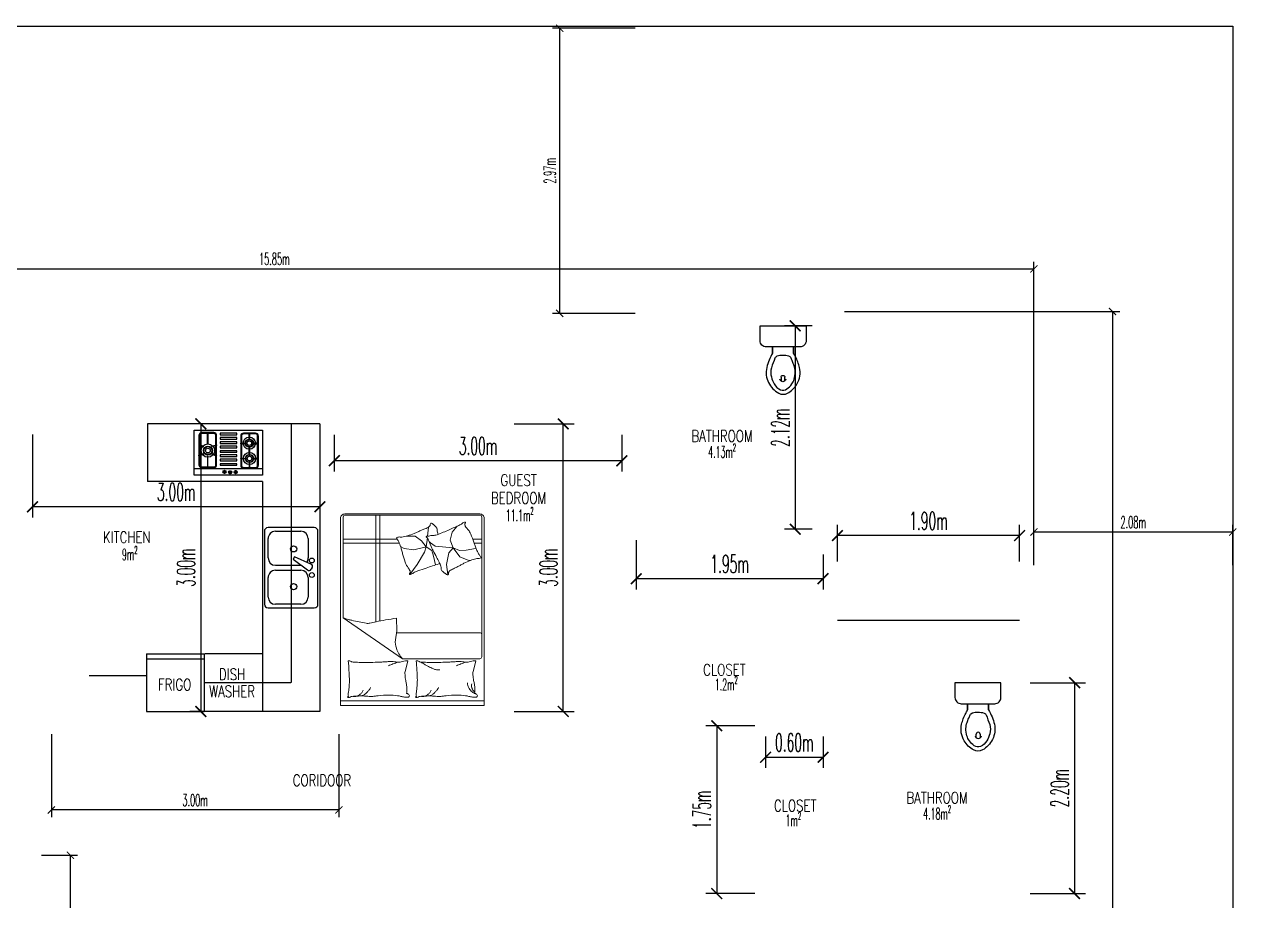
# Model space of a CAD drawing. Header units: metres. Extents: x 2200 to 70418, y 2356 to 27441.
# Drawn here: x 57767 to 70418, y 18297 to 27441 of the extents above; entities that cross this region are included whole.
import ezdxf

# ---------------------------------------------------------------- set-up
doc = ezdxf.new("R2010")
doc.units = ezdxf.units.M
doc.header["$LTSCALE"] = 0.5
doc.linetypes.add('HIDDEN2', pattern=[4.7625, 3.175, -1.5875])
doc.layers.get('Defpoints').update_dxf_attribs({"color": 140})
for name, color, linetype, lineweight in [('A-Appl', 11, 'Continuous', 25), ('G-Anno-Dims', 151, 'Continuous', 25), ('I-Furn', 30, 'Continuous', 18), ('P-Fixt', 131, 'Continuous', 25)]:
    doc.layers.add(name, color=color, linetype=linetype, lineweight=lineweight)
doc.layers.add('A-SKETCH', color=7, linetype='Continuous')
doc.styles.add('Annotative', font='romans.shx', dxfattribs={"width": 0.5})
doc.styles.add('Arch-Dim', font='romans.shx', dxfattribs={"width": 0.5})
doc.dimstyles.new('Annotative m', dxfattribs={"dimscale": 100, "dimtxt": 2.5, "dimasz": 1.5, "dimexe": 1.5, "dimexo": 1.5, "dimgap": 0.8, "dimtad": 1, "dimlfac": 0.001, "dimzin": 3, "dimdsep": 46, "dimtxsty": 'Arch-Dim', "dimblk": 'ARCHTICK', "dimcen": 2.5, "dimazin": 2, "dimtfac": 0.75, "dimtix": 1, "dimtmove": 2, "dimatfit": 3, "dimfxl": 1, "dimtolj": 1, "dimtzin": 0, "dimarcsym": 0})

# ---------------------------------------------------------------- blocks, each defined once
blk = doc.blocks.new('_ArchTick')
at = {"color": 0, "linetype": 'ByBlock', "const_width": 0.15}
blk.add_lwpolyline([(-0.5, -0.5), (0.5, 0.5)], dxfattribs=at)
blk = doc.blocks.new('*D253')
at = {"layer": 'Defpoints', "color": 0, "transparency": 16777216}
for p in [(57873, 18772), (58248, 18772), (57852, 13522)]:
    blk.add_point(p, dxfattribs=at)
at = {"layer": 'G-Anno-Dims', "color": 0, "lineweight": -2, "transparency": 16777216}
for p, q in [((57948, 18772), (58323, 18772)), ((58248, 13522), (58248, 18772)), ((57927, 13522), (58323, 13522))]:
    blk.add_line(p, q, dxfattribs=at)
at = {"layer": 'G-Anno-Dims', "color": 0, "lineweight": -2, "transparency": 16777216, "xscale": 75, "yscale": 75, "zscale": 75}
for p, rotation in [((58248, 18772), 90), ((58248, 13522), 270)]:
    blk.add_blockref('_ArchTick', p, dxfattribs=dict(at, rotation=rotation))
at = {"layer": 'G-Anno-Dims', "color": 0, "transparency": 16777216, "insert": (58145, 16147), "char_height": 125, "attachment_point": 5, "rotation": 90, "style": 'Arch-Dim'}
blk.add_mtext('\\A1;5.25m', dxfattribs=at)
blk = doc.blocks.new('$plan$00000379')
at = {"layer": 'P-Fixt'}
for p, q in [((-575, 18), (-536, 18)), ((-572, 18), (-572, 18)), ((-536, -22), (-576, -21))]:
    blk.add_line(p, q, dxfattribs=at)
for points in [[(-285, -110, -0.082371), (-434, -171, -0.174047), (-592, -152, -0.152847), (-702, -46, -0.25487), (-702, 46, -0.135193), (-607, 144, -0.19268), (-434, 171, -0.066715), (-320, 128, 0.008412), (-285, 110), (-220, 110), (-220, -110)], [(-307, -1, -0.073764), (-317, -64, -0.219411), (-337, -85, -0.018016), (-436, -122, -0.163008), (-533, -122, -0.084559), (-606, -92, -0.185519), (-666, -26, -0.252786), (-658, 39, -0.083694), (-606, 90, -0.078323), (-556, 115, -0.086951), (-477, 126, -0.071278), (-416, 114, -0.021719), (-371, 97, 0.016169), (-337, 83, -0.158768), (-324, 73, -0.168814), (-308, 12)]]:
    blk.add_lwpolyline(points, format="xyb", close=True, dxfattribs=at)
for points in [[(-155, 240, 0.414214), (-220, 175, 0.414214)], [(-220, -175, 0.414214), (-155, -240, 0.414214)]]:
    blk.add_lwpolyline(points, format="xyb", dxfattribs=at)
for points in [[(-220, 175), (-220, -175)], [(0, 240), (-155, 240)], [(0, -240), (0, 240)], [(-220, 110), (-285, 110)], [(-285, -110), (-220, -110)], [(-155, -240), (0, -240)]]:
    blk.add_lwpolyline(points, dxfattribs=at)
for centre, radius, start, end in [((-549, -3), 33.2, 100.0495, 259.9505), ((-536, -2), 20, 270, 90)]:
    blk.add_arc(centre, radius, start, end, dxfattribs=at)
blk = doc.blocks.new('P15SNK10')
at = {"layer": 'A-Appl', "linetype": 'ByBlock'}
for p, q in [((0, 381), (0, -381)), ((521, 419), (38, 419)), ((178, 381), (444, 381)), ((559, -381), (559, 381)), ((102, 102), (102, 305)), ((521, 305), (521, 102)), ((60, -3), (70, 15)), ((259, -91), (108, 22)), ((444, 25), (178, 25)), ((73, -39), (246, -113)), ((102, -305), (102, -102)), ((179, -25), (444, -25)), ((246, -113), (259, -91)), ((521, -102), (521, -305)), ((38, -419), (521, -419)), ((444, -381), (178, -381))]:
    blk.add_line(p, q, dxfattribs=at)
for centre, radius in [((254, 197), 31.8), ((64, 76), 25.4), ((64, -76), 25.4), ((254, -197), 31.8)]:
    blk.add_circle(centre, radius, dxfattribs=at)
for centre, radius, start, end in [((38, 381), 38.1, 90, 180), ((178, 305), 76.2, 90, 180), ((444, 305), 76.2, 0, 90), ((521, 381), 38.1, 0, 90), ((92, 3), 25.4, 50.5377, 150), ((178, 102), 76.2, 180, 270), ((444, 102), 76.2, 270, 0), ((82, -15), 25.4, 150, 249.4623), ((178, -102), 76.2, 146.607, 180), ((444, -102), 76.2, 0, 90), ((178, -305), 76.2, 180, 270), ((444, -305), 76.2, 270, 0), ((38, -381), 38.1, 180, 270), ((521, -381), 38.1, 270, 0)]:
    blk.add_arc(centre, radius, start, end, dxfattribs=at)
blk = doc.blocks.new('A$C08ED3F01')
at = {"layer": 'I-Furn'}
for p, q in [((11, 1948), (1511, 1948)), ((36, 1491), (36, 32)), ((864, 1511), (56, 1511)), ((864, 1511), (1482, 1084)), ((56, 1239), (926, 1239)), ((1101, 12), (1101, 1116)), ((1141, 12), (1141, 1124)), ((1482, 32), (1482, 1084)), ((405, 529), (380, 407)), ((392, 632), (405, 529)), ((539, 441), (519, 530)), ((709, 528), (634, 397)), ((788, 632), (709, 528)), ((171, 486), (147, 482)), ((266, 448), (171, 486)), ((268, 382), (199, 379)), ((335, 355), (266, 448)), ((335, 355), (268, 382)), ((380, 407), (335, 355)), ((559, 383), (539, 441)), ((616, 342), (559, 383)), ((634, 397), (616, 342)), ((115, 304), (36, 304)), ((130, 264), (36, 264)), ((101, 362), (98, 355)), ((199, 379), (101, 362)), ((335, 355), (521, 336)), ((335, 355), (366, 272)), ((366, 272), (345, 190)), ((521, 336), (570, 300)), ((570, 300), (583, 291)), ((616, 342), (604, 248)), ((616, 342), (745, 374)), ((616, 342), (665, 279)), ((665, 279), (731, 231)), ((745, 374), (847, 360)), ((847, 360), (883, 340)), ((1482, 304), (897, 304)), ((1482, 264), (919, 264)), ((345, 190), (292, 127)), ((602, 233), (591, 139)), ((731, 231), (824, 231)), ((56, 12), (1462, 12))]:
    blk.add_line(p, q, dxfattribs=at)
for points in [[(11, 45), (11, 2000), (1511, 2000), (1511, 45, -0.414214), (1466, 0), (56, 0, -0.414214)], [(69, 417, 0.101392), (50, 441, -0.223768), (44, 454, -0.25558), (47, 459, -0.081563), (62, 465, -0.071805), (79, 466, 0.069985), (97, 468, 0.03546), (155, 485, 0.029432), (222, 515, 0.001554), (254, 532, -0.00152), (287, 549, -0.004735), (321, 567, 0.00382), (363, 588, 0.296001), (383, 622, -0.649774), (403, 633, -0.02319), (408, 628, 0.0288), (412, 625, 0.005727), (419, 620, -0.004358), (428, 613, -0.027528), (447, 597, -0.046214), (456, 586, -0.194121), (460, 570, 0.133719), (463, 546, 0.011505), (482, 504, 0.008882), (508, 450, 0.012426), (545, 382, -0.033612), (558, 356), (581, 299), (599, 256, 0.224341), (613, 243, -0.722772), (613, 234, -0.103513), (610, 233, 0.053465), (602, 233, 0.030109), (579, 228, -0.031436), (557, 224, -0.05324), (542, 224, 0.05518), (527, 223, 0.056271), (502, 217, 0.0108), (376, 165, 0.00456), (292, 127, 0.01125), (258, 111, 0.069394), (240, 98, -0.079756), (224, 88, -0.106399), (209, 85, -0.328642), (205, 88, -0.299547), (207, 94, 0.189917), (212, 104, 0.033518), (212, 114, 0.075627), (211, 118, 0.053489), (208, 126, 0.017838), (194, 147, 0.038394), (175, 170, -0.059529), (163, 185, -0.035943), (151, 210, -0.011245), (119, 295, -0.006203), (105, 333, 0.010783), (98, 355, 0.019485), (92, 368, 0.005062)]]:
    blk.add_lwpolyline(points, format="xyb", close=True, dxfattribs=at)
for points in [[(112, 1873, -0.263368), (84, 1892, -0.494818), (93, 1911, -0.049225), (110, 1912, -0.036831), (134, 1911, -0.031893), (172, 1903, 0.035782), (206, 1896, 0.032941), (296, 1890, 0.026564), (407, 1896, 0.017905), (444, 1901, -0.033397), (465, 1903, -0.03204), (502, 1903, 0.018442), (566, 1899, 0.010837), (631, 1900, 0.014624), (679, 1903, 0.111249), (701, 1911, -0.153708), (718, 1914, -0.076444), (726, 1913, -0.215512), (727, 1911, -0.585858), (725, 1908, 0.363489), (720, 1905, 0.191716), (720, 1894, -0.129675), (722, 1877, -0.01735), (719, 1860, 0.019326), (716, 1845, 0.018818), (710, 1777, 0.021828), (709, 1717, 0.006204), (710, 1684, 0.001963), (716, 1577, 0.028341), (720, 1541, -0.117014), (720, 1532, -0.36606), (719, 1531, -0.03973), (705, 1534, -0.048309), (691, 1539, 0.062981), (681, 1543, 0.04058), (657, 1546, 0.014345), (590, 1549, 0.005484), (465, 1548, 0.007153), (369, 1545, 0.008762), (326, 1542, -0.008153), (281, 1539, -0.06251), (223, 1544, 0.078669), (178, 1546, 0.047825), (155, 1541, -0.034494), (125, 1534, -0.023571), (99, 1531, -0.510228), (98, 1532), (106, 1562), (127, 1644, 0.073041), (129, 1664, 0.023305), (123, 1725, 0.018299), (119, 1748, -0.01097), (111, 1786, -0.042281), (108, 1820, -0.027201), (111, 1874)], [(585, 1899, 0.027842), (562, 1889, 0.048685), (549, 1881, 0.023666), (521, 1856, 0.031223), (502, 1836, 0.046801), (497, 1828, 0.023191), (489, 1811)], [(667, 1905, 0.088153), (633, 1902, 0.088153), (602, 1886, 0.077547), (580, 1865, 0.077547), (566, 1838)], [(821, 1873, -0.263368), (793, 1892, -0.494818), (802, 1911, -0.049225), (820, 1912, -0.036831), (843, 1911, -0.031893), (881, 1903, 0.035782), (915, 1896, 0.032941), (1005, 1890, 0.026564), (1116, 1896, 0.017905), (1154, 1901, -0.033397), (1174, 1903, -0.03204), (1211, 1903, 0.018442), (1275, 1899, 0.010837), (1340, 1900, 0.014624), (1388, 1903, 0.111249), (1410, 1911, -0.153708), (1427, 1914, -0.076444), (1435, 1913, -0.215512), (1437, 1911, -0.585858), (1434, 1908, 0.363489), (1429, 1905, 0.191716), (1429, 1894, -0.129675), (1431, 1877, -0.01735), (1428, 1860, 0.019326), (1425, 1845, 0.018818), (1419, 1777, 0.021828), (1418, 1717, 0.006204), (1419, 1684, 0.001963), (1425, 1577, 0.028341), (1430, 1541, -0.117014), (1429, 1532, -0.36606), (1428, 1531, -0.03973), (1414, 1534, -0.048309), (1400, 1539, 0.062981), (1390, 1543, 0.04058), (1366, 1546, 0.014345), (1300, 1549, 0.005484), (1174, 1548, 0.007153), (1078, 1545, 0.008762), (1035, 1542, -0.008153), (990, 1539, -0.06251), (933, 1544, 0.078669), (887, 1546, 0.047825), (865, 1541, -0.034494), (834, 1534, -0.023571), (809, 1531, -0.510228), (808, 1532), (815, 1562), (836, 1644, 0.073041), (838, 1664, 0.023305), (832, 1725, 0.018299), (828, 1748, -0.01097), (821, 1786, -0.042281), (818, 1820, -0.027201), (821, 1874)], [(1295, 1899, 0.027842), (1271, 1889, 0.048685), (1258, 1881, 0.023666), (1230, 1856, 0.031223), (1211, 1836, 0.046801), (1206, 1828, 0.023191), (1198, 1811)], [(1377, 1905, 0.088153), (1342, 1902, 0.088153), (1311, 1886, 0.077547), (1289, 1865, 0.077547), (1275, 1838)], [(110, 1857, -0.05369), (124, 1844, -0.070312), (132, 1832, -0.015448), (136, 1823, -0.013244), (140, 1813, -0.082127), (143, 1795, -0.064164), (140, 1772)], [(111, 1873, -0.077379), (146, 1848, -0.077379), (172, 1813, -0.047525), (182, 1789, -0.047525), (187, 1762)], [(202, 1546, 0.009729), (229, 1555, 0.009729), (256, 1565, 0.007971), (278, 1574, 0.007971), (299, 1584)], [(671, 1545, 0.016108), (632, 1571, 0.024599), (605, 1586, 0.009477), (556, 1609, 0.015937), (527, 1622, 0.072521), (510, 1625, 0.033339), (474, 1625)], [(911, 1546, 0.009729), (938, 1555, 0.009729), (965, 1565, 0.007971), (987, 1574, 0.007971), (1009, 1584)], [(864, 1511, -0.085272), (927, 1401, -0.124044), (937, 1314), (923, 1218), (925, 1088)], [(925, 1088, 0.007867), (1042, 1106, 0.009508), (1139, 1124, 0.006616), (1204, 1138, -0.023828), (1222, 1142, -0.080713), (1241, 1141, -0.009591), (1393, 1109, -0.013133), (1427, 1101, -0.007859), (1482, 1084)], [(475, 520, 0.025626), (486, 522, 0.0108), (615, 564, 0.00456), (703, 595, 0.01125), (738, 609, 0.069394), (757, 620, -0.079756), (773, 629, -0.106399), (788, 632, -0.328642), (792, 628, -0.299547), (790, 622, 0.189917), (784, 613, 0.033518), (783, 603, 0.075627), (784, 598, 0.053489), (787, 590, 0.017838), (799, 568, 0.038394), (816, 544, -0.059529), (826, 528, -0.035943), (837, 502, -0.011245), (862, 415, -0.006203), (873, 376, 0.010783), (879, 353, 0.019485), (883, 340, 0.005062), (903, 290, 0.101392), (920, 264, -0.223768), (925, 251, -0.25558), (921, 246, -0.081563), (906, 241, -0.071805), (889, 241, 0.069985), (871, 241, 0.03546), (812, 228, 0.029432), (743, 203, 0.001554), (709, 189, -0.00152), (675, 174, -0.004735), (640, 160, 0.00382), (596, 141, 0.296001), (574, 109, -0.649774), (553, 100, -0.02319), (548, 105, 0.0288), (545, 108, 0.005727), (538, 114, -0.004358), (529, 122, -0.027528), (512, 139, -0.046214), (504, 150, -0.194121), (501, 167, 0.133719), (500, 191, 0.005779), (492, 213, 0.008882)]]:
    blk.add_lwpolyline(points, format="xyb", dxfattribs=at)
for centre, start, end in [((56, 1491), 90, 180), ((56, 1259), 180, 270), ((56, 32), 180, 270), ((1462, 32), 270, 0)]:
    blk.add_arc(centre, 20, start, end, dxfattribs=at)
blk = doc.blocks.new('*D536')
at = {"layer": 'Defpoints', "color": 0}
for p in [(62767, 23272), (63391, 23272), (62767, 20272)]:
    blk.add_point(p, dxfattribs=at)
at = {"layer": 'G-Anno-Dims', "color": 0, "lineweight": -2}
for p, q in [((62880, 23272), (63503, 23272)), ((63391, 20272), (63391, 23272)), ((62880, 20272), (63503, 20272))]:
    blk.add_line(p, q, dxfattribs=at)
at = {"layer": 'G-Anno-Dims', "color": 0, "lineweight": -2, "xscale": 112.5, "yscale": 112.5, "zscale": 112.5}
for p, rotation in [((63391, 23272), 90), ((63391, 20272), 270)]:
    blk.add_blockref('_ArchTick', p, dxfattribs=dict(at, rotation=rotation))
at = {"layer": 'G-Anno-Dims', "color": 0, "insert": (63237, 21772), "char_height": 187.5, "attachment_point": 5, "rotation": 90, "style": 'Arch-Dim'}
blk.add_mtext('\\A1;3.00m', dxfattribs=at)
blk = doc.blocks.new('*D537')
at = {"layer": 'Defpoints', "color": 0}
for p in [(61002, 23272), (64002, 23272), (61002, 22887)]:
    blk.add_point(p, dxfattribs=at)
at = {"layer": 'G-Anno-Dims', "color": 0, "lineweight": -2}
for p, q in [((61002, 23159), (61002, 22775)), ((64002, 23159), (64002, 22775)), ((64002, 22887), (61002, 22887))]:
    blk.add_line(p, q, dxfattribs=at)
at = {"layer": 'G-Anno-Dims', "color": 0, "lineweight": -2, "xscale": 112.5, "yscale": 112.5, "zscale": 112.5, "rotation": 180}
blk.add_blockref('_ArchTick', (61002, 22887), dxfattribs=at)
at = {"layer": 'G-Anno-Dims', "color": 0, "lineweight": -2, "xscale": 112.5, "yscale": 112.5, "zscale": 112.5}
blk.add_blockref('_ArchTick', (64002, 22887), dxfattribs=at)
at = {"layer": 'G-Anno-Dims', "color": 0, "insert": (62502, 23041), "char_height": 187.5, "attachment_point": 5, "style": 'Arch-Dim'}
blk.add_mtext('\\A1;3.00m', dxfattribs=at)
blk = doc.blocks.new('*D538')
at = {"layer": 'Defpoints', "color": 0}
for p in [(65502, 20122), (64992, 18372), (65502, 18372)]:
    blk.add_point(p, dxfattribs=at)
at = {"layer": 'G-Anno-Dims', "color": 0, "lineweight": -2}
for p, q in [((65389, 20122), (64879, 20122)), ((64992, 20122), (64992, 18372)), ((65389, 18372), (64879, 18372))]:
    blk.add_line(p, q, dxfattribs=at)
at = {"layer": 'G-Anno-Dims', "color": 0, "lineweight": -2, "xscale": 112.5, "yscale": 112.5, "zscale": 112.5}
for p, rotation in [((64992, 20122), 90), ((64992, 18372), 270)]:
    blk.add_blockref('_ArchTick', p, dxfattribs=dict(at, rotation=rotation))
at = {"layer": 'G-Anno-Dims', "color": 0, "insert": (64838, 19247), "char_height": 187.5, "attachment_point": 5, "rotation": 90, "style": 'Arch-Dim'}
blk.add_mtext('\\A1;1.75m', dxfattribs=at)
blk = doc.blocks.new('*D539')
at = {"layer": 'Defpoints', "color": 0}
for p in [(65502, 20122), (66102, 20122), (66102, 19794)]:
    blk.add_point(p, dxfattribs=at)
at = {"layer": 'G-Anno-Dims', "color": 0, "lineweight": -2}
for p, q in [((65502, 20009), (65502, 19682)), ((66102, 20009), (66102, 19682)), ((65502, 19794), (66102, 19794))]:
    blk.add_line(p, q, dxfattribs=at)
at = {"layer": 'G-Anno-Dims', "color": 0, "lineweight": -2, "xscale": 112.5, "yscale": 112.5, "zscale": 112.5, "rotation": 180}
blk.add_blockref('_ArchTick', (65502, 19794), dxfattribs=at)
at = {"layer": 'G-Anno-Dims', "color": 0, "lineweight": -2, "xscale": 112.5, "yscale": 112.5, "zscale": 112.5}
blk.add_blockref('_ArchTick', (66102, 19794), dxfattribs=at)
at = {"layer": 'G-Anno-Dims', "color": 0, "insert": (65802, 19948), "char_height": 187.5, "attachment_point": 5, "style": 'Arch-Dim'}
blk.add_mtext('\\A1;0.60m', dxfattribs=at)
blk = doc.blocks.new('*D541')
at = {"layer": 'Defpoints', "color": 0}
for p in [(68152, 20572), (68152, 18372), (68726, 18372)]:
    blk.add_point(p, dxfattribs=at)
at = {"layer": 'G-Anno-Dims', "color": 0, "lineweight": -2}
for p, q in [((68264, 20572), (68839, 20572)), ((68726, 20572), (68726, 18372)), ((68264, 18372), (68839, 18372))]:
    blk.add_line(p, q, dxfattribs=at)
at = {"layer": 'G-Anno-Dims', "color": 0, "lineweight": -2, "xscale": 112.5, "yscale": 112.5, "zscale": 112.5}
for p, rotation in [((68726, 20572), 90), ((68726, 18372), 270)]:
    blk.add_blockref('_ArchTick', p, dxfattribs=dict(at, rotation=rotation))
at = {"layer": 'G-Anno-Dims', "color": 0, "insert": (68572, 19472), "char_height": 187.5, "attachment_point": 5, "rotation": 90, "style": 'Arch-Dim'}
blk.add_mtext('\\A1;2.20m', dxfattribs=at)
blk = doc.blocks.new('*D543')
at = {"color": 0, "lineweight": -2, "transparency": 16777216}
for p, q in [((66252, 21835), (66252, 22219)), ((68152, 21835), (68152, 22219)), ((68152, 22106), (66252, 22106))]:
    blk.add_line(p, q, dxfattribs=at)
at = {"layer": 'Defpoints', "color": 0, "transparency": 16777216}
for p in [(66252, 22106), (66252, 21722), (68152, 21722)]:
    blk.add_point(p, dxfattribs=at)
at = {"color": 0, "lineweight": -2, "transparency": 16777216, "xscale": 112.5, "yscale": 112.5, "zscale": 112.5, "rotation": 180}
blk.add_blockref('_ArchTick', (66252, 22106), dxfattribs=at)
at = {"color": 0, "lineweight": -2, "transparency": 16777216, "xscale": 112.5, "yscale": 112.5, "zscale": 112.5}
blk.add_blockref('_ArchTick', (68152, 22106), dxfattribs=at)
at = {"color": 0, "transparency": 16777216, "insert": (67202, 22260), "char_height": 187.5, "attachment_point": 5, "style": 'Arch-Dim'}
blk.add_mtext('\\A1;1.90m', dxfattribs=at)
blk = doc.blocks.new('*D544')
at = {"layer": 'Defpoints', "color": 0}
for p in [(66102, 24294), (65811, 22172), (66102, 22172)]:
    blk.add_point(p, dxfattribs=at)
at = {"layer": 'G-Anno-Dims', "color": 0, "lineweight": -2}
for p, q in [((65989, 24294), (65699, 24294)), ((65811, 24294), (65811, 22172)), ((65989, 22172), (65699, 22172))]:
    blk.add_line(p, q, dxfattribs=at)
at = {"layer": 'G-Anno-Dims', "color": 0, "lineweight": -2, "xscale": 112.5, "yscale": 112.5, "zscale": 112.5}
for p, rotation in [((65811, 24294), 90), ((65811, 22172), 270)]:
    blk.add_blockref('_ArchTick', p, dxfattribs=dict(at, rotation=rotation))
at = {"layer": 'G-Anno-Dims', "color": 0, "insert": (65657, 23233), "char_height": 187.5, "attachment_point": 5, "rotation": 90, "style": 'Arch-Dim'}
blk.add_mtext('\\A1;2.12m', dxfattribs=at)
blk = doc.blocks.new('*D545')
at = {"color": 0, "lineweight": -2, "transparency": 16777216}
for p, q in [((64152, 22059), (64152, 21545)), ((66102, 21909), (66102, 21545)), ((66102, 21657), (64152, 21657))]:
    blk.add_line(p, q, dxfattribs=at)
at = {"layer": 'Defpoints', "color": 0, "transparency": 16777216}
for p in [(64152, 22172), (66102, 22022), (64152, 21657)]:
    blk.add_point(p, dxfattribs=at)
at = {"color": 0, "lineweight": -2, "transparency": 16777216, "xscale": 112.5, "yscale": 112.5, "zscale": 112.5, "rotation": 180}
blk.add_blockref('_ArchTick', (64152, 21657), dxfattribs=at)
at = {"color": 0, "lineweight": -2, "transparency": 16777216, "xscale": 112.5, "yscale": 112.5, "zscale": 112.5}
blk.add_blockref('_ArchTick', (66102, 21657), dxfattribs=at)
at = {"color": 0, "transparency": 16777216, "insert": (65127, 21811), "char_height": 187.5, "attachment_point": 5, "style": 'Arch-Dim'}
blk.add_mtext('\\A1;1.95m', dxfattribs=at)
blk = doc.blocks.new('*D546')
at = {"layer": 'Defpoints', "color": 0}
for p in [(60852, 23272), (59609, 20272), (60852, 20272)]:
    blk.add_point(p, dxfattribs=at)
at = {"layer": 'G-Anno-Dims', "color": 0, "lineweight": -2}
for p, q in [((60739, 23272), (59496, 23272)), ((59609, 23272), (59609, 20272)), ((60739, 20272), (59496, 20272))]:
    blk.add_line(p, q, dxfattribs=at)
at = {"layer": 'G-Anno-Dims', "color": 0, "lineweight": -2, "xscale": 112.5, "yscale": 112.5, "zscale": 112.5}
for p, rotation in [((59609, 23272), 90), ((59609, 20272), 270)]:
    blk.add_blockref('_ArchTick', p, dxfattribs=dict(at, rotation=rotation))
at = {"layer": 'G-Anno-Dims', "color": 0, "insert": (59455, 21772), "char_height": 187.5, "attachment_point": 5, "rotation": 90, "style": 'Arch-Dim'}
blk.add_mtext('\\A1;3.00m', dxfattribs=at)
blk = doc.blocks.new('FRIGO')
at = {"layer": 'A-Appl'}
for p, q in [((0, 600), (0, 0)), ((0, 600), (600, 600)), ((0, 550), (600, 550)), ((600, 600), (600, 0)), ((0, 0), (600, 0))]:
    blk.add_line(p, q, dxfattribs=at)
at = {"layer": 'A-Appl', "style": 'Annotative', "width": 0.75}
blk.add_text('FRIGO', height=120, dxfattribs=at).set_placement((119, 220))
blk = doc.blocks.new('*D551')
at = {"layer": 'Defpoints', "color": 0}
for p in [(57852, 23272), (60852, 23272), (57852, 22407)]:
    blk.add_point(p, dxfattribs=at)
at = {"layer": 'G-Anno-Dims', "color": 0, "lineweight": -2}
for p, q in [((57852, 23160), (57852, 22294)), ((60852, 23160), (60852, 22294)), ((60852, 22407), (57852, 22407))]:
    blk.add_line(p, q, dxfattribs=at)
at = {"layer": 'G-Anno-Dims', "color": 0, "lineweight": -2, "xscale": 112.5, "yscale": 112.5, "zscale": 112.5, "rotation": 180}
blk.add_blockref('_ArchTick', (57852, 22407), dxfattribs=at)
at = {"layer": 'G-Anno-Dims', "color": 0, "lineweight": -2, "xscale": 112.5, "yscale": 112.5, "zscale": 112.5}
blk.add_blockref('_ArchTick', (60852, 22407), dxfattribs=at)
at = {"layer": 'G-Anno-Dims', "color": 0, "insert": (59352, 22561), "char_height": 187.5, "attachment_point": 5, "style": 'Arch-Dim'}
blk.add_mtext('\\A1;3.00m', dxfattribs=at)
blk = doc.blocks.new('A$C0AE90EE4')
at = {"layer": 'A-Appl'}
for p, q in [((0, 0), (0, 469)), ((0, 469), (712, 469)), ((0, 401), (712, 401)), ((197, 396), (72, 396)), ((197, 388), (72, 388)), ((133, 398), (133, 325)), ((137, 398), (133, 398)), ((137, 325), (137, 398)), ((275, 452), (284, 452)), ((275, 421), (275, 452)), ((284, 421), (275, 421)), ((284, 452), (284, 421)), ((332, 455), (342, 455)), ((332, 424), (332, 455)), ((342, 424), (332, 424)), ((342, 455), (342, 424)), ((392, 450), (401, 450)), ((392, 419), (392, 450)), ((401, 419), (392, 419)), ((401, 450), (401, 419)), ((633, 391), (508, 391)), ((633, 383), (508, 383)), ((574, 389), (570, 389)), ((570, 389), (570, 271)), ((574, 271), (574, 389)), ((712, 469), (712, 0)), ((42, 366), (42, 60)), ((102, 299), (42, 299)), ((42, 299), (42, 294)), ((42, 294), (102, 294)), ((50, 366), (50, 60)), ((102, 294), (102, 299)), ((133, 325), (137, 325)), ((134, 167), (134, 262)), ((134, 262), (138, 262)), ((138, 262), (138, 167)), ((168, 294), (168, 299)), ((168, 299), (227, 299)), ((227, 294), (168, 294)), ((219, 60), (219, 366)), ((227, 60), (227, 366)), ((227, 299), (227, 294)), ((266, 365), (266, 349)), ((442, 365), (266, 365)), ((266, 349), (442, 349)), ((266, 320), (266, 303)), ((442, 320), (266, 320)), ((266, 303), (442, 303)), ((266, 275), (266, 258)), ((442, 275), (266, 275)), ((266, 258), (442, 258)), ((442, 349), (442, 365)), ((442, 303), (442, 320)), ((442, 258), (442, 275)), ((478, 266), (476, 261)), ((476, 261), (525, 245)), ((478, 361), (478, 55)), ((527, 250), (478, 266)), ((486, 361), (486, 55)), ((570, 271), (574, 271)), ((614, 250), (663, 266)), ((665, 261), (616, 245)), ((655, 55), (655, 361)), ((663, 55), (663, 361)), ((663, 266), (665, 261)), ((42, 141), (42, 136)), ((102, 141), (42, 141)), ((42, 136), (102, 136)), ((102, 136), (102, 141)), ((138, 167), (134, 167)), ((168, 136), (168, 141)), ((168, 141), (227, 141)), ((227, 136), (168, 136)), ((227, 141), (227, 136)), ((266, 229), (266, 213)), ((442, 229), (266, 229)), ((266, 213), (442, 213)), ((266, 184), (266, 167)), ((442, 184), (266, 184)), ((266, 167), (442, 167)), ((266, 139), (266, 122)), ((442, 139), (266, 139)), ((442, 213), (442, 229)), ((442, 167), (442, 184)), ((442, 122), (442, 139)), ((476, 156), (525, 172)), ((478, 151), (476, 156)), ((527, 167), (478, 151)), ((525, 245), (527, 250)), ((525, 172), (527, 167)), ((570, 145), (574, 145)), ((570, 28), (570, 145)), ((574, 145), (574, 28)), ((616, 245), (614, 250)), ((616, 172), (614, 167)), ((614, 167), (663, 151)), ((665, 156), (616, 172)), ((663, 151), (665, 156)), ((712, 0), (0, 0)), ((72, 38), (197, 38)), ((72, 30), (197, 30)), ((136, 28), (136, 103)), ((136, 103), (140, 103)), ((140, 28), (136, 28)), ((140, 103), (140, 28)), ((266, 122), (442, 122)), ((266, 93), (266, 77)), ((442, 93), (266, 93)), ((266, 77), (442, 77)), ((266, 48), (266, 31)), ((442, 48), (266, 48)), ((266, 31), (442, 31)), ((442, 77), (442, 93)), ((442, 31), (442, 48)), ((508, 33), (633, 33)), ((508, 25), (633, 25)), ((574, 28), (570, 28))]:
    blk.add_line(p, q, dxfattribs=at)
for centre, radius in [((280, 437), 16.2), ((337, 439), 16.2), ((396, 434), 16.2), ((135, 295), 63.7), ((135, 295), 43), ((135, 295), 38), ((135, 295), 23), ((569, 212), 70.1), ((569, 212), 47.3), ((569, 212), 41.8), ((137, 135), 63.7), ((137, 135), 43), ((137, 135), 38), ((137, 135), 23), ((569, 212), 25.3)]:
    blk.add_circle(centre, radius, dxfattribs=at)
for centre, radius, start, end in [((72, 366), 30, 90, 180), ((72, 366), 22, 90, 180), ((197, 366), 30, 0, 90), ((197, 366), 22, 0, 90), ((508, 361), 30, 90, 180), ((508, 361), 22, 90, 180), ((633, 361), 30, 0, 90), ((633, 361), 22, 0, 90), ((72, 60), 30, 180, 270), ((72, 60), 22, 180, 270), ((197, 60), 30, 270, 0), ((197, 60), 22, 270, 0), ((508, 55), 30, 180, 270), ((508, 55), 22, 180, 270), ((633, 55), 30, 270, 0), ((633, 55), 22, 270, 0)]:
    blk.add_arc(centre, radius, start, end, dxfattribs=at)
blk = doc.blocks.new('*D611')
at = {"color": 0, "lineweight": -2, "transparency": 16777216}
for p, q in [((52452, 20797), (52452, 24964)), ((68302, 21797), (68302, 24964)), ((52452, 24889), (68302, 24889))]:
    blk.add_line(p, q, dxfattribs=at)
at = {"layer": 'Defpoints', "color": 0, "transparency": 16777216}
for p in [(68302, 24889), (68302, 21722), (52452, 20722)]:
    blk.add_point(p, dxfattribs=at)
at = {"color": 0, "lineweight": -2, "transparency": 16777216, "xscale": 75, "yscale": 75, "zscale": 75, "rotation": 180}
blk.add_blockref('_ArchTick', (52452, 24889), dxfattribs=at)
at = {"color": 0, "lineweight": -2, "transparency": 16777216, "xscale": 75, "yscale": 75, "zscale": 75}
blk.add_blockref('_ArchTick', (68302, 24889), dxfattribs=at)
at = {"color": 0, "transparency": 16777216, "insert": (60377, 24992), "char_height": 125, "attachment_point": 5, "style": 'Arch-Dim'}
blk.add_mtext('\\A1;15.85m', dxfattribs=at)
blk = doc.blocks.new('*D612')
at = {"color": 0, "lineweight": -2, "transparency": 16777216}
for p, q in [((66327, 24444), (69198, 24444)), ((69123, 24444), (69123, 10372)), ((65227, 10372), (69198, 10372))]:
    blk.add_line(p, q, dxfattribs=at)
at = {"layer": 'Defpoints', "color": 0, "transparency": 16777216}
for p in [(66252, 24444), (65152, 10372), (69123, 10372)]:
    blk.add_point(p, dxfattribs=at)
at = {"color": 0, "lineweight": -2, "transparency": 16777216, "xscale": 75, "yscale": 75, "zscale": 75}
for p, rotation in [((69123, 24444), 90), ((69123, 10372), 270)]:
    blk.add_blockref('_ArchTick', p, dxfattribs=dict(at, rotation=rotation))
at = {"color": 0, "transparency": 16777216, "insert": (69020, 17408), "char_height": 125, "attachment_point": 5, "rotation": 90, "style": 'Arch-Dim'}
blk.add_mtext('\\A1;14.07m', dxfattribs=at)
blk = doc.blocks.new('*D613')
at = {"color": 0, "lineweight": -2, "transparency": 16777216}
for p, q in [((68302, 21797), (68302, 22219)), ((68302, 22144), (70377, 22144)), ((70377, 21797), (70377, 22219))]:
    blk.add_line(p, q, dxfattribs=at)
at = {"layer": 'Defpoints', "color": 0, "transparency": 16777216}
for p in [(70377, 22144), (68302, 21722), (70377, 21722)]:
    blk.add_point(p, dxfattribs=at)
at = {"color": 0, "lineweight": -2, "transparency": 16777216, "xscale": 75, "yscale": 75, "zscale": 75, "rotation": 180}
blk.add_blockref('_ArchTick', (68302, 22144), dxfattribs=at)
at = {"color": 0, "lineweight": -2, "transparency": 16777216, "xscale": 75, "yscale": 75, "zscale": 75}
blk.add_blockref('_ArchTick', (70377, 22144), dxfattribs=at)
at = {"color": 0, "transparency": 16777216, "insert": (69339, 22246), "char_height": 125, "attachment_point": 5, "style": 'Arch-Dim'}
blk.add_mtext('\\A1;2.08m', dxfattribs=at)
blk = doc.blocks.new('*D615')
at = {"color": 0, "lineweight": -2, "transparency": 16777216}
for p, q in [((64140, 27399), (63279, 27399)), ((63354, 24425), (63354, 27399)), ((64140, 24425), (63279, 24425))]:
    blk.add_line(p, q, dxfattribs=at)
at = {"layer": 'Defpoints', "color": 0, "transparency": 16777216}
for p in [(63354, 27399), (64215, 27399), (64215, 24425)]:
    blk.add_point(p, dxfattribs=at)
at = {"color": 0, "lineweight": -2, "transparency": 16777216, "xscale": 75, "yscale": 75, "zscale": 75}
for p, rotation in [((63354, 27399), 90), ((63354, 24425), 270)]:
    blk.add_blockref('_ArchTick', p, dxfattribs=dict(at, rotation=rotation))
at = {"color": 0, "transparency": 16777216, "insert": (63251, 25912), "char_height": 125, "attachment_point": 5, "rotation": 90, "style": 'Arch-Dim'}
blk.add_mtext('\\A1;2.97m', dxfattribs=at)
blk = doc.blocks.new('*D562')
at = {"layer": 'Defpoints', "color": 0}
for p in [(58050, 20109), (61050, 20109), (58050, 19244)]:
    blk.add_point(p, dxfattribs=at)
at = {"layer": 'G-Anno-Dims', "color": 0, "lineweight": -2}
for p, q in [((58050, 20034), (58050, 19169)), ((61050, 20034), (61050, 19169)), ((61050, 19244), (58050, 19244))]:
    blk.add_line(p, q, dxfattribs=at)
at = {"layer": 'G-Anno-Dims', "color": 0, "lineweight": -2, "xscale": 75, "yscale": 75, "zscale": 75, "rotation": 180}
blk.add_blockref('_ArchTick', (58050, 19244), dxfattribs=at)
at = {"layer": 'G-Anno-Dims', "color": 0, "lineweight": -2, "xscale": 75, "yscale": 75, "zscale": 75}
blk.add_blockref('_ArchTick', (61050, 19244), dxfattribs=at)
at = {"layer": 'G-Anno-Dims', "color": 0, "insert": (59550, 19346), "char_height": 125, "attachment_point": 5, "style": 'Arch-Dim'}
blk.add_mtext('\\A1;3.00m', dxfattribs=at)

msp = doc.modelspace()

# ---------------------------------------------------------------- linework, layer by layer
msp.add_line((58443.387, 20647), (59037.034, 20647))
at = {"layer": 'A-Appl'}
for p, q in [((59051.97, 23272), (59051.97, 22672)), ((59586.803, 23272), (59051.97, 23272)), ((60851.97, 23272), (60251.97, 23272)), ((60851.97, 23272), (60851.97, 20272)), ((60251.97, 22672), (59051.97, 22672)), ((60251.97, 22672), (60251.97, 20872)), ((60251.97, 20872), (59651.97, 20872)), ((60251.97, 20872), (59651.97, 20872)), ((60251.97, 20872), (60251.97, 20272)), ((60851.97, 20272), (59651.97, 20272))]:
    msp.add_line(p, q, dxfattribs=at)
at = {"layer": 'A-Appl', "linetype": 'HIDDEN2'}
for p, q in [((60551.97, 23272), (60551.97, 20572)), ((60551.97, 20572), (59651.97, 20572))]:
    msp.add_line(p, q, dxfattribs=at)
at = {"layer": 'A-SKETCH'}
for p, q in [((50376.97, 27422), (70376.97, 27422)), ((70376.97, 27422), (70376.97, 2422)), ((68151.97, 21222), (66251.969, 21222))]:
    msp.add_line(p, q, dxfattribs=at)

# ---------------------------------------------------------------- block references
at = {"rotation": 180}
msp.add_blockref('A$C0AE90EE4', (60251.97, 23205.333), dxfattribs=at)
at = {"layer": 'A-Appl', "rotation": 180}
msp.add_blockref('P15SNK10', (60831.37, 21770.672), dxfattribs=at)
at = {"layer": 'A-Appl'}
msp.add_blockref('FRIGO', (59043.589, 20272), dxfattribs=at)
at = {"layer": 'I-Furn', "rotation": 180}
msp.add_blockref('A$C08ED3F01', (62577.044, 22332.167), dxfattribs=at)
at = {"layer": 'P-Fixt', "xscale": -1, "rotation": 270}
msp.add_blockref('$plan$00000379', (65685.066, 24293.879), dxfattribs=at)
at = {"layer": 'P-Fixt', "rotation": 89.99999999999997}
msp.add_blockref('$plan$00000379', (67718.436, 20572), dxfattribs=at)

# ---------------------------------------------------------------- texts
at = {"style": 'Annotative', "width": 0.75}
for s, p in [('BATHROOM', (64728.263, 23084.705)), ('GUEST', (62735.879, 22624.339)), ('BEDROOM', (62636.209, 22438.044)), ('KITCHEN', (58587.894, 22029.442)), ('CLOSET', (64850.295, 20646.271)), ('CORIDOOR', (60568.273, 19492.821)), ('BATHROOM', (66971.914, 19311.004)), ('CLOSET', (65588.97, 19228.951))]:
    msp.add_text(s, height=120, dxfattribs=at).set_placement(p)
at = {"char_height": 120, "attachment_point": 1, "style": 'Arch-Dim'}
for s, insert in [('4.13m{\\H1.0833x;²}', (64903.263, 23049.2)), ('11.1m{\\H1.0833x;²}', (62791.043, 22387.539)), ('9m{\\H1.0833x;²}', (58786.164, 21978.937)), ('1.2m{\\H1.0833x;²}', (64972.295, 20622.766)), ('4.18m{\\H1.0833x;²}', (67146.914, 19275.499)), ('1m{\\H1.0833x;²}', (65710.97, 19205.446))]:
    msp.add_mtext_dynamic_manual_height_columns(s, width=234, gutter_width=1, heights=[0], dxfattribs=dict(at, insert=insert))
at = {"layer": 'A-Appl', "style": 'Annotative', "width": 0.75}
for s, p in [('DISH', (59798.683, 20600)), ('WASHER', (59696.826, 20421))]:
    msp.add_text(s, height=120, dxfattribs=at).set_placement(p)

# ---------------------------------------------------------------- dimensions: what is measured, and where the dimension line sits
for base, p1, p2, picture, middle in [((63353.752, 27399.3), (64215.349, 24425.048), (64215.349, 27399.3), '*D615', (63251.252, 25912.174)), ((69122.509, 10372), (66251.969, 24443.879), (65151.97, 10372), '*D612', (69020.009, 17407.94))]:
    dim = msp.add_linear_dim(base=base, p1=p1, p2=p2, angle=90, dimstyle='Annotative m', override={"dimpost": 'm'})
    dim.commit()
    dim.dimension.update_dxf_attribs({"geometry": picture, "text_midpoint": middle})
for base, p1, p2, picture, middle in [((68301.97, 24889.016), (52451.97, 20722), (68301.97, 21722), '*D611', (60376.97, 24991.516)), ((66251.969, 22106.498), (68151.97, 21722), (66251.969, 21722), '*D543', (67201.969, 22260.248)), ((70376.9698, 22143.9984), (68301.9696, 21722.0005), (70376.9698, 21722.0005), '*D613', (69339.4697, 22246.4984)), ((64151.97, 21657.037), (66101.969, 22022), (64151.97, 22172), '*D545', (65126.969, 21810.787))]:
    dim = msp.add_linear_dim(base=base, p1=p1, p2=p2, dimstyle='Annotative m', override={"dimpost": 'm'})
    dim.commit()
    dim.dimension.update_dxf_attribs({"geometry": picture, "text_midpoint": middle})
at = {"layer": 'G-Anno-Dims'}
for base, p1, p2, picture, middle in [((65811.032, 22172), (66101.969, 24293.879), (66101.969, 22172), '*D544', (65657.282, 23232.939)), ((59608.625, 20272), (60851.97, 23272), (60851.97, 20272), '*D546', (59454.875, 21772)), ((63390.79, 23272), (62767.426, 20272), (62767.426, 23272), '*D536', (63237.04, 21772)), ((68726.226, 18372.001), (68151.97, 20572), (68151.97, 18372.001), '*D541', (68572.476, 19472.001)), ((64991.696, 18372.001), (65501.969, 20122), (65501.969, 18372.001), '*D538', (64837.946, 19247)), ((58247.97, 18772), (57851.97, 13522), (57872.97, 18772), '*D253', (58145.47, 16147))]:
    dim = msp.add_linear_dim(base=base, p1=p1, p2=p2, angle=90, dimstyle='Annotative m', override={"dimpost": 'm'}, dxfattribs=at)
    dim.commit()
    dim.dimension.update_dxf_attribs({"geometry": picture, "text_midpoint": middle})
for base, p1, p2, picture, middle in [((57851.97, 22406.807), (60851.97, 23272), (57851.97, 23272), '*D551', (59351.97, 22560.557)), ((61001.97, 22887.071), (64001.97, 23272), (61001.97, 23272), '*D537', (62501.97, 23040.821)), ((66101.969, 19794.004), (65501.969, 20122), (66101.969, 20122), '*D539', (65801.969, 19947.754)), ((58049.514, 19244), (61049.514, 20109.193), (58049.514, 20109.193), '*D562', (59549.514, 19397.75))]:
    dim = msp.add_linear_dim(base=base, p1=p1, p2=p2, dimstyle='Annotative m', override={"dimpost": 'm'}, dxfattribs=at)
    dim.commit()
    dim.dimension.update_dxf_attribs({"geometry": picture, "text_midpoint": middle})

doc.saveas('drawing.dxf')
